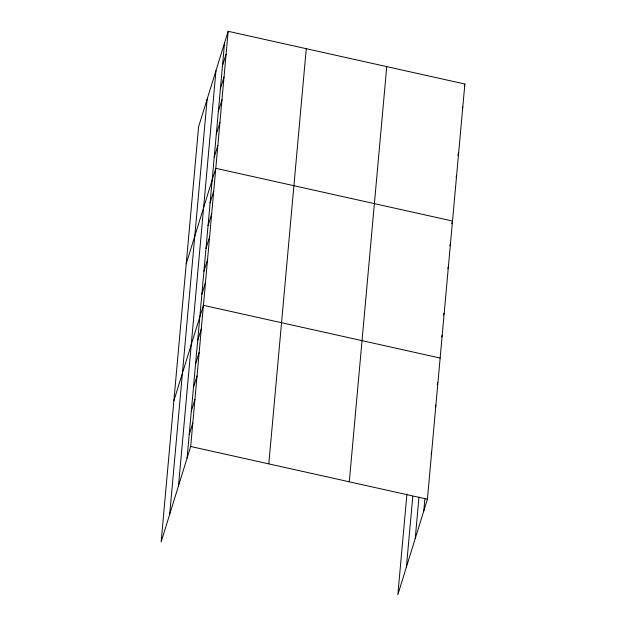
<?xml version="1.0" encoding="UTF-8"?>
<svg xmlns="http://www.w3.org/2000/svg" width="626" height="626" viewBox="0 0 626 626"><rect width="100%" height="100%" fill="white"/><g stroke="black" fill="none" stroke-linecap="round" stroke-linejoin="round"><path stroke-width="0.94" d="M169.685 514.329L207.151 99.143M178.504 485.846L215.97 70.66M187.064 458.193L224.531 43.006M228.154 31.3L198.591 126.788L161.132 541.975L190.687 446.487L228.154 31.3L464.868 84.025L427.409 499.212L397.846 594.7L406.931 494M268.804 463.882L306.27 48.695M349.292 481.809L386.751 66.622M406.407 567.054L412.777 496.473M415.226 538.563L418.958 497.161M423.786 510.918L424.89 498.679M222.465 65.847L226.096 54.133M220.407 88.681L224.03 76.967M218.349 111.514L221.972 99.808M216.283 134.347L219.914 122.641M214.225 157.189L217.848 145.475M186.227 263.804L215.79 168.308L452.504 221.033L451.675 223.732M210.101 202.855L213.732 191.149M208.043 225.689L211.666 213.982M205.985 248.53L209.608 236.816M203.919 271.363L207.55 259.649M201.862 294.197L205.484 282.49M173.864 400.812L203.427 305.324L440.148 358.041M197.683 340.56L201.306 328.853M195.555 364.089L199.178 352.375M193.434 387.611L197.057 375.905M191.313 411.141L194.936 399.435M189.185 434.671L192.816 422.957M464.312 85.825L464.868 84.025M462.254 108.658L462.81 106.858M457.849 155.232L458.686 152.525M456.072 177.166L456.628 175.358M449.891 245.666L450.446 243.866M447.833 268.507L448.388 266.699M443.427 315.074L443.99 313.274M441.651 337.007L442.206 335.207M437.183 384.27L437.746 382.47M435.344 406.9L435.899 405.1M431.095 453.952L431.65 452.152M190.687 446.487L427.409 499.212"/></g></svg>
